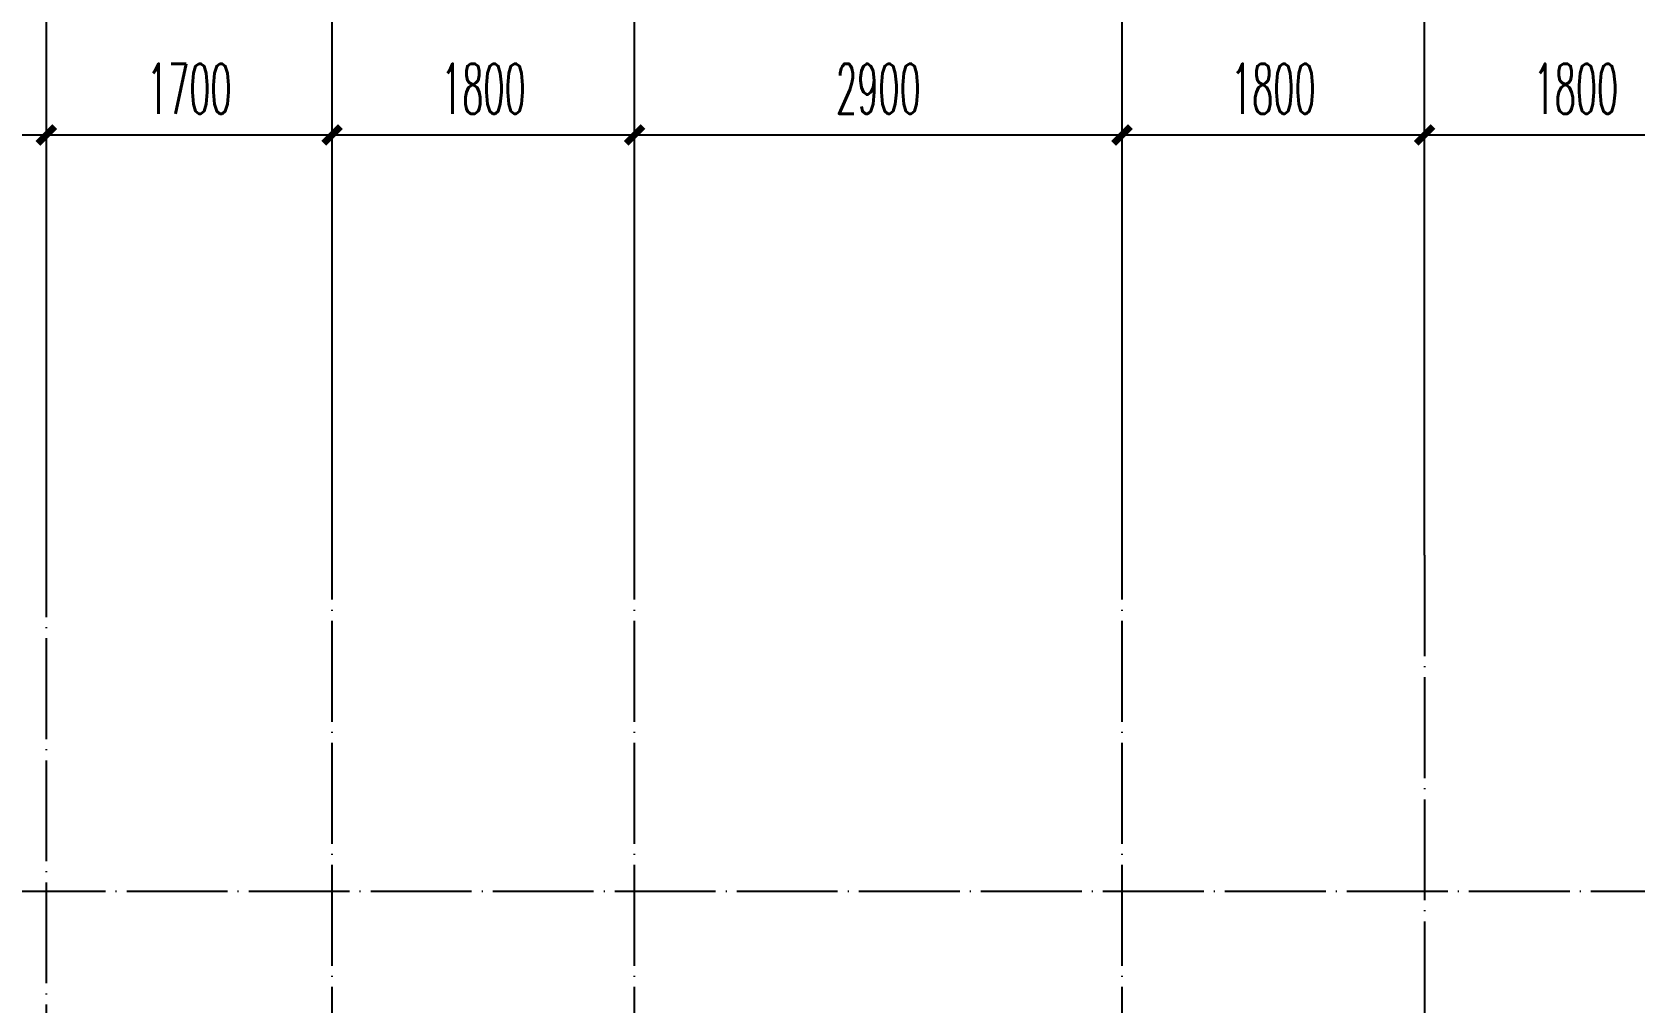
# Model space of a CAD drawing. Extents: x 27938 to 1507990, y 110129 to 923079.
# Drawn here: x 844632 to 854168, y 296097 to 301872 of the extents above; entities that cross this region are included whole.
import ezdxf

# ---------------------------------------------------------------- set-up
doc = ezdxf.new("R2010")
doc.units = 0
doc.header["$LTSCALE"] = 1000
doc.header["$MEASUREMENT"] = 0
doc.linetypes.add('DOTE', pattern=[2.42, 2, -0.2, 0.02, -0.2])
for name, color, linetype in [('----建筑底图', 8, 'Continuous'), ('AXIS', 3, 'Continuous'), ('DOTE', 1, 'Continuous')]:
    doc.layers.add(name, color=color, linetype=linetype)
doc.styles.add('_TCH_DIM_T3', font='SIMPLEX.shx', dxfattribs={"width": 0.494118, "bigfont": 'GBCBIG.shx'})
doc.dimstyles.new('_TCH_ARCH&&100', dxfattribs={"dimtxt": 297.5, "dimasz": 100, "dimexe": 250, "dimexo": 300, "dimgap": 126.25, "dimtad": 1, "dimdec": 0, "dimzin": 0, "dimdsep": 46, "dimtxsty": '_TCH_DIM_T3', "dimblk": 'ARCHTICK', "dimcen": 0.09, "dimclrt": 4, "dimazin": 2, "dimtfac": 1, "dimtdec": 0, "dimtix": 1, "dimtmove": 2, "dimatfit": 3, "dimfxl": 100, "dimtolj": 1, "dimtzin": 0, "dimarcsym": 0})

# ---------------------------------------------------------------- blocks, each defined once
blk = doc.blocks.new('_ArchTick')
at = {"color": 0, "linetype": 'ByBlock', "const_width": 0.4}
blk.add_lwpolyline([(-0.5, -0.5), (0.5, 0.5)], dxfattribs=at)
blk = doc.blocks.new('*D1137')
at = {"layer": 'AXIS', "color": 0, "lineweight": -2}
for p, q in [((28202.5, -14349.8), (28202.5, -11899.8)), ((31102.5, -14349.8), (31102.5, -11899.8)), ((28202.5, -12149.8), (31102.5, -12149.8))]:
    blk.add_line(p, q, dxfattribs=at)
at = {"layer": 'Defpoints', "color": 0}
for p in [(31102.5, -12149.8), (28202.5, -14649.8), (31102.5, -14649.8)]:
    blk.add_point(p, dxfattribs=at)
at = {"layer": 'AXIS', "color": 0, "lineweight": -2, "xscale": 100, "yscale": 100, "zscale": 100, "rotation": 180}
blk.add_blockref('_ArchTick', (28202.5, -12149.8), dxfattribs=at)
at = {"layer": 'AXIS', "color": 0, "lineweight": -2, "xscale": 100, "yscale": 100, "zscale": 100}
blk.add_blockref('_ArchTick', (31102.5, -12149.8), dxfattribs=at)
at = {"layer": 'AXIS', "color": 4, "insert": (29652.5, -11874.8), "char_height": 297.5, "attachment_point": 5, "style": '_TCH_DIM_T3'}
blk.add_mtext('\\A1;2900', dxfattribs=at)
blk = doc.blocks.new('*D1138')
at = {"layer": 'AXIS', "color": 0, "lineweight": -2}
for p, q in [((31102.5, -14349.8), (31102.5, -11899.8)), ((32802.5, -14349.8), (32802.5, -11899.8)), ((31102.5, -12149.8), (32802.5, -12149.8))]:
    blk.add_line(p, q, dxfattribs=at)
at = {"layer": 'Defpoints', "color": 0}
for p in [(32802.5, -12149.8), (31102.5, -14649.8), (32802.5, -14649.8)]:
    blk.add_point(p, dxfattribs=at)
at = {"layer": 'AXIS', "color": 0, "lineweight": -2, "xscale": 100, "yscale": 100, "zscale": 100, "rotation": 180}
blk.add_blockref('_ArchTick', (31102.5, -12149.8), dxfattribs=at)
at = {"layer": 'AXIS', "color": 0, "lineweight": -2, "xscale": 100, "yscale": 100, "zscale": 100}
blk.add_blockref('_ArchTick', (32802.5, -12149.8), dxfattribs=at)
at = {"layer": 'AXIS', "color": 4, "insert": (31952.5, -11874.8), "char_height": 297.5, "attachment_point": 5, "style": '_TCH_DIM_T3'}
blk.add_mtext('\\A1;1700', dxfattribs=at)
blk = doc.blocks.new('*D1139')
at = {"layer": 'AXIS', "color": 0, "lineweight": -2}
for p, q in [((32802.5, -14349.8), (32802.5, -11899.8)), ((34602.5, -14349.8), (34602.5, -11899.8)), ((32802.5, -12149.8), (34602.5, -12149.8))]:
    blk.add_line(p, q, dxfattribs=at)
at = {"layer": 'Defpoints', "color": 0}
for p in [(34602.5, -12149.8), (32802.5, -14649.8), (34602.5, -14649.8)]:
    blk.add_point(p, dxfattribs=at)
at = {"layer": 'AXIS', "color": 0, "lineweight": -2, "xscale": 100, "yscale": 100, "zscale": 100, "rotation": 180}
blk.add_blockref('_ArchTick', (32802.5, -12149.8), dxfattribs=at)
at = {"layer": 'AXIS', "color": 0, "lineweight": -2, "xscale": 100, "yscale": 100, "zscale": 100}
blk.add_blockref('_ArchTick', (34602.5, -12149.8), dxfattribs=at)
at = {"layer": 'AXIS', "color": 4, "insert": (33702.5, -11874.8), "char_height": 297.5, "attachment_point": 5, "style": '_TCH_DIM_T3'}
blk.add_mtext('\\A1;1800', dxfattribs=at)
blk = doc.blocks.new('*D1140')
at = {"layer": 'AXIS', "color": 0, "lineweight": -2}
for p, q in [((34602.5, -14349.8), (34602.5, -11899.8)), ((37502.5, -14349.8), (37502.5, -11899.8)), ((34602.5, -12149.8), (37502.5, -12149.8))]:
    blk.add_line(p, q, dxfattribs=at)
at = {"layer": 'Defpoints', "color": 0}
for p in [(37502.5, -12149.8), (34602.5, -14649.8), (37502.5, -14649.8)]:
    blk.add_point(p, dxfattribs=at)
at = {"layer": 'AXIS', "color": 0, "lineweight": -2, "xscale": 100, "yscale": 100, "zscale": 100, "rotation": 180}
blk.add_blockref('_ArchTick', (34602.5, -12149.8), dxfattribs=at)
at = {"layer": 'AXIS', "color": 0, "lineweight": -2, "xscale": 100, "yscale": 100, "zscale": 100}
blk.add_blockref('_ArchTick', (37502.5, -12149.8), dxfattribs=at)
at = {"layer": 'AXIS', "color": 4, "insert": (36052.5, -11874.8), "char_height": 297.5, "attachment_point": 5, "style": '_TCH_DIM_T3'}
blk.add_mtext('\\A1;2900', dxfattribs=at)
blk = doc.blocks.new('*D1141')
at = {"layer": 'AXIS', "color": 0, "lineweight": -2}
for p, q in [((37502.5, -14349.8), (37502.5, -11899.8)), ((39302.5, -14349.8), (39302.5, -11899.8)), ((37502.5, -12149.8), (39302.5, -12149.8))]:
    blk.add_line(p, q, dxfattribs=at)
at = {"layer": 'Defpoints', "color": 0}
for p in [(39302.5, -12149.8), (37502.5, -14649.8), (39302.5, -14649.8)]:
    blk.add_point(p, dxfattribs=at)
at = {"layer": 'AXIS', "color": 0, "lineweight": -2, "xscale": 100, "yscale": 100, "zscale": 100, "rotation": 180}
blk.add_blockref('_ArchTick', (37502.5, -12149.8), dxfattribs=at)
at = {"layer": 'AXIS', "color": 0, "lineweight": -2, "xscale": 100, "yscale": 100, "zscale": 100}
blk.add_blockref('_ArchTick', (39302.5, -12149.8), dxfattribs=at)
at = {"layer": 'AXIS', "color": 4, "insert": (38402.5, -11874.8), "char_height": 297.5, "attachment_point": 5, "style": '_TCH_DIM_T3'}
blk.add_mtext('\\A1;1800', dxfattribs=at)
blk = doc.blocks.new('*D1153')
at = {"layer": 'AXIS', "color": 0, "lineweight": -2}
for p, q in [((39302.5, -14349.8), (39302.5, -11899.8)), ((41102.5, -14349.8), (41102.5, -11899.8)), ((39302.5, -12149.8), (41102.5, -12149.8))]:
    blk.add_line(p, q, dxfattribs=at)
at = {"layer": 'Defpoints', "color": 0}
for p in [(41102.5, -12149.8), (39302.5, -14649.8), (41102.5, -14649.8)]:
    blk.add_point(p, dxfattribs=at)
at = {"layer": 'AXIS', "color": 0, "lineweight": -2, "xscale": 100, "yscale": 100, "zscale": 100, "rotation": 180}
blk.add_blockref('_ArchTick', (39302.5, -12149.8), dxfattribs=at)
at = {"layer": 'AXIS', "color": 0, "lineweight": -2, "xscale": 100, "yscale": 100, "zscale": 100}
blk.add_blockref('_ArchTick', (41102.5, -12149.8), dxfattribs=at)
at = {"layer": 'AXIS', "color": 4, "insert": (40202.5, -11874.8), "char_height": 297.5, "attachment_point": 5, "style": '_TCH_DIM_T3'}
blk.add_mtext('\\A1;1800', dxfattribs=at)
blk = doc.blocks.new('A$C1B43746D')
at = {"layer": 'AXIS', "color": 8}
for p, q in [((31102.5, -14649.8), (31102.5, -10649.8)), ((32802.5, -14649.8), (32802.5, -10649.8)), ((34602.5, -14649.8), (34602.5, -10649.8)), ((37502.5, -14649.8), (37502.5, -10649.8)), ((39302.5, -14649.8), (39302.5, -10649.8))]:
    blk.add_line(p, q, dxfattribs=at)
at = {"layer": 'DOTE', "color": 169, "linetype": 'DOTE', "ltscale": 0.3}
for p, q in [((31102.5, -20099.8), (31102.5, -14649.8)), ((32802.5, -22899.8), (32802.5, -14649.8)), ((34602.5, -22899.8), (34602.5, -14649.8)), ((37502.5, -22899.8), (37502.5, -14649.8)), ((39302.5, -14649.8), (39302.5, -31199.8)), ((66302.5, -16649.8), (12302.5, -16649.8))]:
    blk.add_line(p, q, dxfattribs=at)
at = {"layer": 'AXIS', "color": 8}
for p1, p2, picture, middle in [((28202.5, -14649.8), (31102.5, -14649.8), '*D1137', (29652.5, -11874.8)), ((31102.5, -14649.8), (32802.5, -14649.8), '*D1138', (31952.5, -11874.8)), ((32802.5, -14649.8), (34602.5, -14649.8), '*D1139', (33702.5, -11874.8)), ((34602.5, -14649.8), (37502.5, -14649.8), '*D1140', (36052.5, -11874.8)), ((37502.5, -14649.8), (39302.5, -14649.8), '*D1141', (38402.5, -11874.8)), ((39302.5, -14649.8), (41102.5, -14649.8), '*D1153', (40202.5, -11874.8))]:
    dim = blk.add_aligned_dim(p1=p1, p2=p2, distance=2500, dimstyle='_TCH_ARCH&&100', dxfattribs=at)
    dim.commit()
    dim.dimension.update_dxf_attribs({"geometry": picture, "text_midpoint": middle})

msp = doc.modelspace()

# ---------------------------------------------------------------- block references
at = {"layer": '----建筑底图', "ltscale": 0.5}
msp.add_blockref('A$C1B43746D', (813614.1, 313410.2), dxfattribs=at)

doc.saveas('drawing.dxf')
